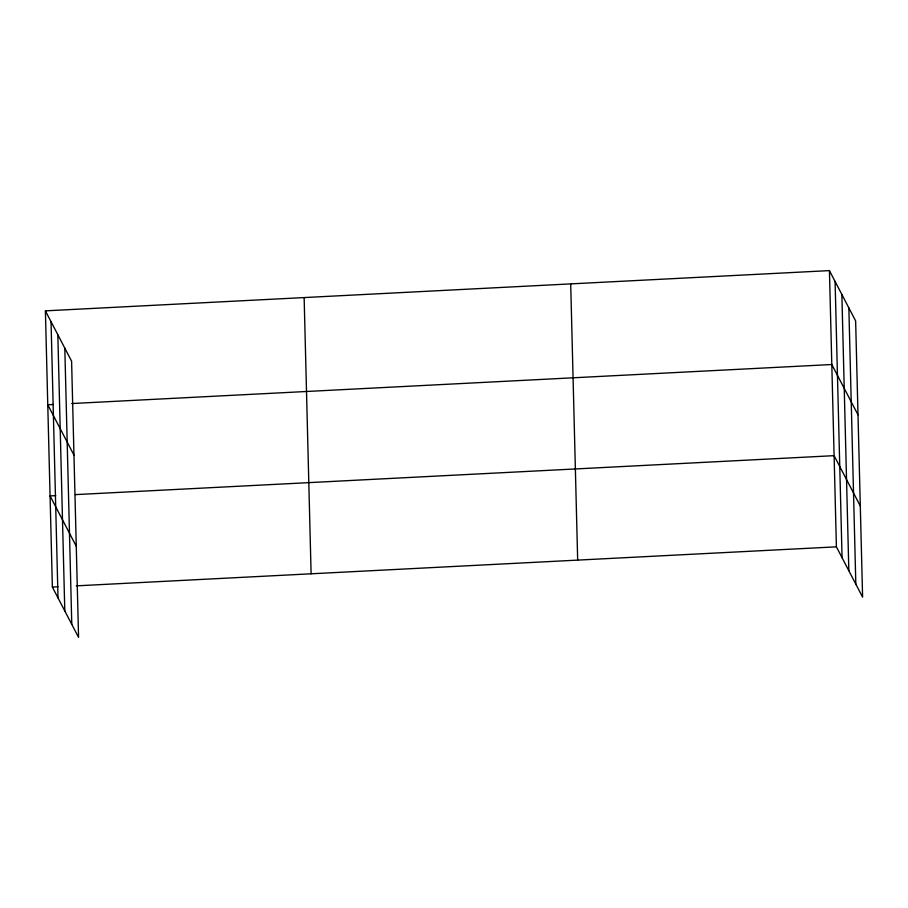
<?xml version="1.0" encoding="UTF-8"?>
<svg xmlns="http://www.w3.org/2000/svg" width="908" height="908" viewBox="0 0 908 908"><rect width="100%" height="100%" fill="white"/><g stroke="black" fill="none" stroke-linecap="round" stroke-linejoin="round"><path stroke-width="1.36" d="M45.4 310.854L71.596 361.168L78.565 637.393L52.369 587.079L45.4 310.854L829.435 270.607L855.631 320.921L862.6 597.146L836.404 546.832L829.435 270.607M53.39 404.48L47.772 404.775L73.957 455.09M71.675 403.549L831.807 364.517L858.003 414.843M55.694 495.632L50.065 495.927L76.261 546.241M75.375 494.622L834.111 455.668L860.296 505.994M52.369 587.079L57.998 586.784M76.272 585.853L836.404 546.832M848.855 307.891L855.824 584.116M841.864 294.476L848.832 570.689M835.088 281.446L842.057 557.671M570.701 283.886L577.67 560.111M304.135 297.574L311.104 573.799M64.808 348.15L71.777 624.364M57.828 334.723L64.797 610.948M51.041 321.704L58.01 597.918"/></g></svg>
